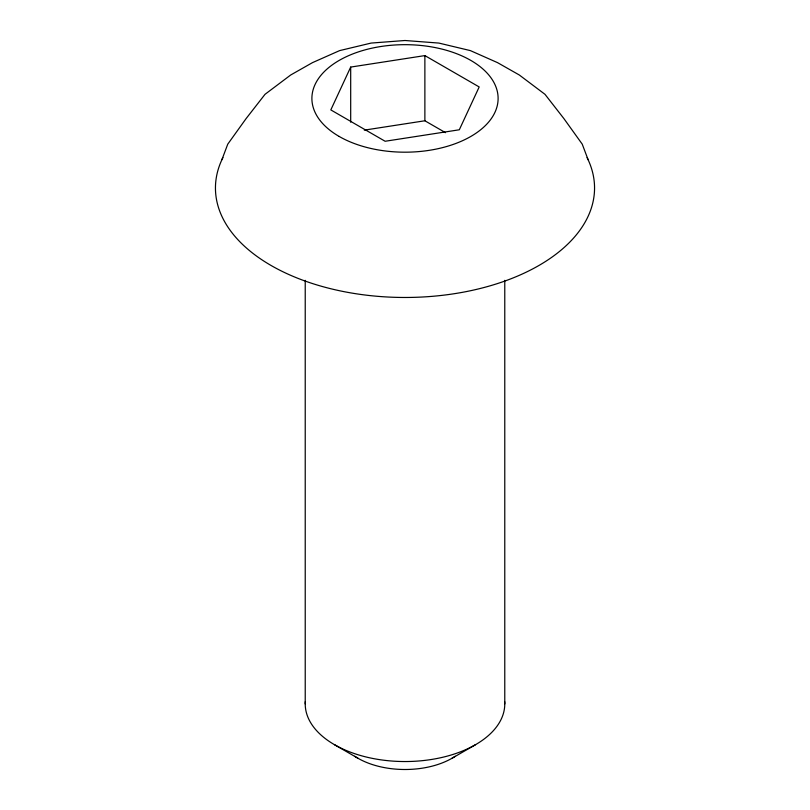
<?xml version="1.0" encoding="UTF-8"?>
<svg xmlns="http://www.w3.org/2000/svg" width="810" height="810" viewBox="0 0 810 810"><rect width="100%" height="100%" fill="white"/><g stroke="black" fill="none" stroke-linecap="round" stroke-linejoin="round"><path stroke-width="1.21" d="M221.899 159.712L227.752 144.17L246.088 118.614L265.022 94.314L290.709 74.986L312.508 62.623L339.603 50.615L371.142 43.072L405 40.5L438.858 43.072L470.397 50.615L497.492 62.623L519.291 74.986L544.978 94.314L563.912 118.614L582.248 144.17L588.101 159.712M350.69 67.078L330.814 109.907L385.125 141.264L459.31 129.782L479.186 86.953L424.875 55.596L350.69 67.078L350.69 122.219M452.031 758.251L475.541 744.673M364.298 130.137L424.875 120.771L445.51 132.678M334.459 744.673L357.969 758.251M504.772 280.341L504.772 703.951M424.875 55.596L424.875 120.771M305.228 280.341L305.228 703.951M504.691 701.642A99.772 57.601 0 0 1 405 761.542A99.772 57.601 0 0 1 305.309 701.642M455.25 756.256A66.511 38.404 0 0 1 354.75 756.256M587.078 157.606A189.56 109.441 0 0 1 405 297.473A189.56 109.441 0 0 1 222.922 157.606M339.157 136.444A93.12 53.764 0 0 0 494.94 112.347A93.12 53.764 0 0 0 380.902 46.504A93.12 53.764 0 0 0 339.157 136.444"/></g></svg>
